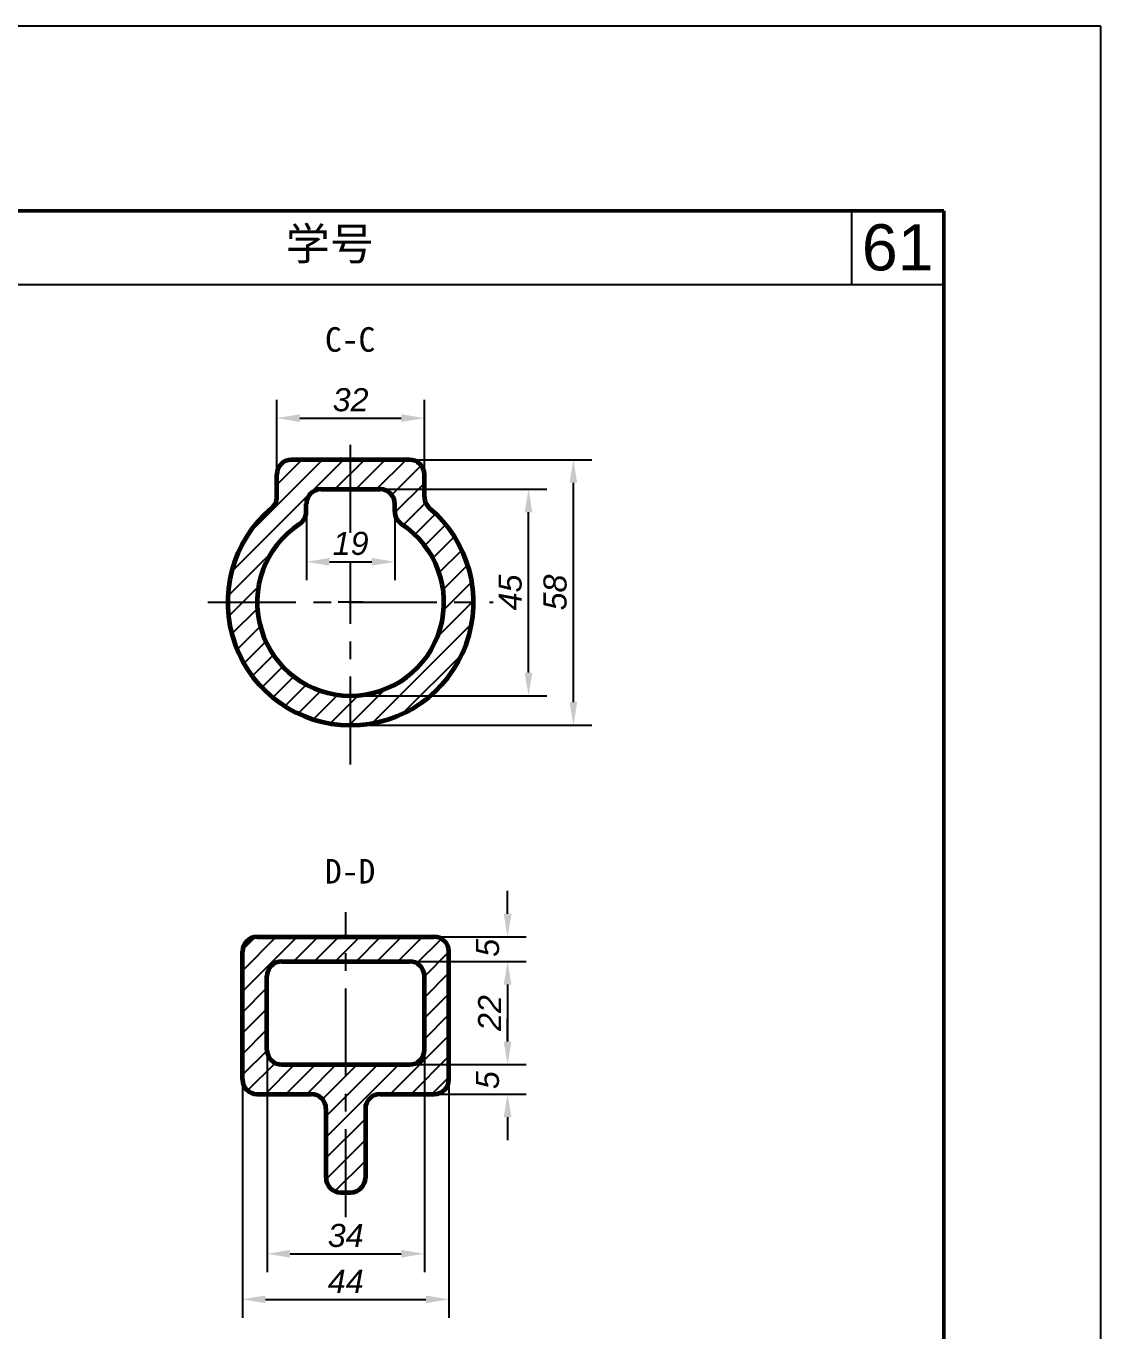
# Model space of a CAD drawing. Header units: millimetres. Extents: x 769 to 2439, y 381 to 1643.
# Drawn here: x 1024.2 to 1140.6, y 504.6 to 646 of the extents above; entities that cross this region are included whole.
import ezdxf
from ezdxf.enums import TextEntityAlignment as Align

# ---------------------------------------------------------------- set-up
doc = ezdxf.new("R2010")
doc.units = ezdxf.units.MM
doc.linetypes.add('CENTER', pattern=[50.8, 31.75, -6.35, 6.35, -6.35])
for name, color, linetype in [('7标注层', 7, 'Continuous'), ('尺寸标注', 250, 'Continuous'), ('文字', 7, 'Continuous'), ('答案细实线', 7, 'Continuous')]:
    doc.layers.add(name, color=color, linetype=linetype)
doc.layers.add('答案粗实线', color=7, linetype='Continuous', lineweight=60)
doc.layers.add('粗实线', color=7, linetype='Continuous', lineweight=50)
doc.styles.add('DIM', font='ariali.ttf')
doc.styles.add('style1', font='', dxfattribs={"width": 0.7, "oblique": 15, "height": 3.5})
doc.styles.add('汉字', font='gbenor.shx', dxfattribs={"height": 5, "bigfont": 'gbcbig.shx'})
doc.styles.get('style1').set_extended_font_data('FangSong_GB2312')
doc.dimstyles.new('副本 Standard', dxfattribs={"dimtxt": 2.5, "dimasz": 2.5, "dimexe": 2, "dimexo": 0.2, "dimgap": 0.7, "dimtad": 1, "dimdec": 0, "dimlfac": 2, "dimzin": 0, "dimdsep": 46, "dimtxsty": '汉字', "dimcen": 0.09, "dimadec": 0, "dimazin": 0, "dimtfac": 1, "dimtdec": 0, "dimtofl": 0, "dimtmove": 0, "dimatfit": 0, "dimfxl": 0, "dimtolj": 1, "dimtzin": 0, "dimarcsym": 0})

# ---------------------------------------------------------------- blocks, each defined once
blk = doc.blocks.new('*D153')
at = {"layer": '7标注层', "color": 0, "lineweight": -2, "transparency": 16777216}
for p, q in [((1047.6, 531.69), (1047.6, 506.06)), ((1069.97, 531.69), (1069.97, 506.06)), ((1050.1, 508.06), (1067.47, 508.06))]:
    blk.add_line(p, q, dxfattribs=at)
at = {"layer": '7标注层', "color": 0, "transparency": 16777216}
for points in [[(1050.1, 508.48), (1050.1, 507.65), (1047.6, 508.06)], [(1067.47, 508.48), (1067.47, 507.65), (1069.97, 508.06)]]:
    blk.add_solid(points, dxfattribs=at)
at = {"layer": 'Defpoints', "color": 0, "transparency": 16777216}
for p in [(1047.6, 531.89, -0.13), (1069.97, 531.89, -0.13), (1069.97, 508.06)]:
    blk.add_point(p, dxfattribs=at)
at = {"layer": '7标注层', "color": 0, "transparency": 16777216, "insert": (1058.79, 510.01), "char_height": 2.5, "attachment_point": 5, "style": 'DIM'}
blk.add_mtext('\\A1;44', dxfattribs=at)
blk = doc.blocks.new('*D154')
at = {"layer": '7标注层', "color": 0, "lineweight": -2, "transparency": 16777216}
for p, q in [((1050.27, 534.88), (1050.27, 511)), ((1067.31, 534.88), (1067.31, 511)), ((1052.77, 513), (1064.81, 513))]:
    blk.add_line(p, q, dxfattribs=at)
at = {"layer": '7标注层', "color": 0, "transparency": 16777216}
for points in [[(1052.77, 513.41), (1052.77, 512.58), (1050.27, 513)], [(1064.81, 513.41), (1064.81, 512.58), (1067.31, 513)]]:
    blk.add_solid(points, dxfattribs=at)
at = {"layer": 'Defpoints', "color": 0, "transparency": 16777216}
for p in [(1050.27, 535.08, -0.13), (1067.31, 535.08, -0.13), (1067.31, 513)]:
    blk.add_point(p, dxfattribs=at)
at = {"layer": '7标注层', "color": 0, "transparency": 16777216, "insert": (1058.79, 514.97), "char_height": 2.5, "attachment_point": 5, "style": 'DIM'}
blk.add_mtext('\\A1;34', dxfattribs=at)
blk = doc.blocks.new('*D155')
at = {"layer": '7标注层', "color": 0, "lineweight": -2, "transparency": 16777216}
for p, q in [((1065.91, 544.66), (1078.32, 544.66)), ((1076.32, 542.16), (1076.32, 535.98)), ((1065.91, 533.48), (1078.32, 533.48))]:
    blk.add_line(p, q, dxfattribs=at)
at = {"layer": '7标注层', "color": 0, "transparency": 16777216}
for points in [[(1075.9, 542.16), (1076.74, 542.16), (1076.32, 544.66)], [(1075.9, 535.98), (1076.74, 535.98), (1076.32, 533.48)]]:
    blk.add_solid(points, dxfattribs=at)
at = {"layer": 'Defpoints', "color": 0, "transparency": 16777216}
for p in [(1065.71, 544.66, -0.13), (1065.71, 533.48, -0.13), (1076.32, 533.48)]:
    blk.add_point(p, dxfattribs=at)
at = {"layer": '7标注层', "color": 0, "transparency": 16777216, "insert": (1074.37, 539.07), "char_height": 2.5, "attachment_point": 5, "rotation": 90, "style": 'DIM'}
blk.add_mtext('\\A1;22', dxfattribs=at)
blk = doc.blocks.new('*D21')
at = {"layer": '7标注层', "color": 0, "lineweight": -2, "transparency": 16777216}
for p, q in [((1076.32, 535.98), (1076.32, 538.48)), ((1065.91, 533.48), (1078.32, 533.48)), ((1065.91, 530.29), (1078.32, 530.29)), ((1076.32, 527.79), (1076.32, 525.29))]:
    blk.add_line(p, q, dxfattribs=at)
at = {"layer": '7标注层', "color": 0, "transparency": 16777216}
for points in [[(1075.9, 535.98), (1076.74, 535.98), (1076.32, 533.48)], [(1075.9, 527.79), (1076.74, 527.79), (1076.32, 530.29)]]:
    blk.add_solid(points, dxfattribs=at)
at = {"layer": 'Defpoints', "color": 0, "transparency": 16777216}
for p in [(1065.71, 533.48, -0.13), (1065.71, 530.29, -0.13), (1076.32, 530.29)]:
    blk.add_point(p, dxfattribs=at)
at = {"layer": '7标注层', "color": 0, "transparency": 16777216, "insert": (1074.15, 531.8), "char_height": 2.5, "attachment_point": 5, "rotation": 90, "style": 'DIM'}
blk.add_mtext('\\A1;5', dxfattribs=at)
blk = doc.blocks.new('*D156')
at = {"layer": '7标注层', "color": 0, "lineweight": -2, "transparency": 16777216}
for p, q in [((1076.32, 549.82), (1076.32, 552.32)), ((1067.29, 547.32), (1078.32, 547.32)), ((1066.16, 544.66), (1078.32, 544.66)), ((1076.32, 542.16), (1076.32, 539.66))]:
    blk.add_line(p, q, dxfattribs=at)
at = {"layer": '7标注层', "color": 0, "transparency": 16777216}
for points in [[(1075.9, 549.82), (1076.74, 549.82), (1076.32, 547.32)], [(1075.9, 542.16), (1076.74, 542.16), (1076.32, 544.66)]]:
    blk.add_solid(points, dxfattribs=at)
at = {"layer": 'Defpoints', "color": 0, "transparency": 16777216}
for p in [(1067.09, 547.32, -0.13), (1065.96, 544.66, 3.59), (1076.32, 544.66)]:
    blk.add_point(p, dxfattribs=at)
at = {"layer": '7标注层', "color": 0, "transparency": 16777216, "insert": (1074.16, 546.13), "char_height": 2.5, "attachment_point": 5, "rotation": 90, "style": 'DIM'}
blk.add_mtext('\\A1;5', dxfattribs=at)
blk = doc.blocks.new('*D157')
at = {"layer": '7标注层', "color": 0, "lineweight": -2, "transparency": 16777216}
for p, q in [((1051.33, 597.6), (1051.33, 605.5)), ((1067.31, 597.6), (1067.31, 605.5)), ((1053.83, 603.5), (1064.81, 603.5))]:
    blk.add_line(p, q, dxfattribs=at)
at = {"layer": '7标注层', "color": 0, "transparency": 16777216}
for points in [[(1053.83, 603.92), (1053.83, 603.09), (1051.33, 603.5)], [(1064.81, 603.92), (1064.81, 603.09), (1067.31, 603.5)]]:
    blk.add_solid(points, dxfattribs=at)
at = {"layer": 'Defpoints', "color": 0, "transparency": 16777216}
for p in [(1067.31, 603.5), (1051.33, 597.4, -0.13), (1067.31, 597.4, -0.13)]:
    blk.add_point(p, dxfattribs=at)
at = {"layer": '7标注层', "color": 0, "transparency": 16777216, "insert": (1059.32, 605.48), "char_height": 2.5, "attachment_point": 5, "style": 'DIM'}
blk.add_mtext('\\A1;32', dxfattribs=at)
blk = doc.blocks.new('*D158')
at = {"layer": '7标注层', "color": 0, "lineweight": -2, "transparency": 16777216}
for p, q in [((1054.53, 593.17), (1054.53, 585.94)), ((1064.11, 593.27), (1064.11, 585.94)), ((1057.03, 587.94), (1061.61, 587.94))]:
    blk.add_line(p, q, dxfattribs=at)
at = {"layer": '7标注层', "color": 0, "transparency": 16777216}
for points in [[(1057.03, 588.36), (1057.03, 587.53), (1054.53, 587.94)], [(1061.61, 588.36), (1061.61, 587.53), (1064.11, 587.94)]]:
    blk.add_solid(points, dxfattribs=at)
at = {"layer": 'Defpoints', "color": 0, "transparency": 16777216}
for p in [(1054.53, 593.37, -0.13), (1064.11, 593.47, -0.15), (1064.11, 587.94)]:
    blk.add_point(p, dxfattribs=at)
at = {"layer": '7标注层', "color": 0, "transparency": 16777216, "insert": (1059.32, 589.92), "char_height": 2.5, "attachment_point": 5, "style": 'DIM'}
blk.add_mtext('\\A1;19', dxfattribs=at)
blk = doc.blocks.new('*D159')
at = {"layer": '7标注层', "color": 0, "lineweight": -2, "transparency": 16777216}
for p, q in [((1065.53, 599), (1085.44, 599)), ((1083.44, 572.74), (1083.44, 596.5)), ((1059.52, 570.24), (1085.44, 570.24))]:
    blk.add_line(p, q, dxfattribs=at)
at = {"layer": '7标注层', "color": 0, "transparency": 16777216}
for points in [[(1083.03, 596.5), (1083.86, 596.5), (1083.44, 599)], [(1083.03, 572.74), (1083.86, 572.74), (1083.44, 570.24)]]:
    blk.add_solid(points, dxfattribs=at)
at = {"layer": 'Defpoints', "color": 0, "transparency": 16777216}
for p in [(1065.33, 599, -0.13), (1083.44, 599), (1059.32, 570.24, -0.13)]:
    blk.add_point(p, dxfattribs=at)
at = {"layer": '7标注层', "color": 0, "transparency": 16777216, "insert": (1081.47, 584.62), "char_height": 2.5, "attachment_point": 5, "rotation": 90, "style": 'DIM'}
blk.add_mtext('\\A1;58', dxfattribs=at)
blk = doc.blocks.new('*D160')
at = {"layer": '7标注层', "color": 0, "lineweight": -2, "transparency": 16777216}
for p, q in [((1059.52, 595.8), (1080.58, 595.8)), ((1078.58, 575.94), (1078.58, 593.3)), ((1059.52, 573.44), (1080.58, 573.44))]:
    blk.add_line(p, q, dxfattribs=at)
at = {"layer": '7标注层', "color": 0, "transparency": 16777216}
for points in [[(1078.17, 593.3), (1079, 593.3), (1078.58, 595.8)], [(1078.17, 575.94), (1079, 575.94), (1078.58, 573.44)]]:
    blk.add_solid(points, dxfattribs=at)
at = {"layer": 'Defpoints', "color": 0, "transparency": 16777216}
for p in [(1059.32, 595.8, 1.43), (1078.58, 595.8), (1059.32, 573.44, -0.13)]:
    blk.add_point(p, dxfattribs=at)
at = {"layer": '7标注层', "color": 0, "transparency": 16777216, "insert": (1076.61, 584.62), "char_height": 2.5, "attachment_point": 5, "rotation": 90, "style": 'DIM'}
blk.add_mtext('\\A1;45', dxfattribs=at)

msp = doc.modelspace()

# ---------------------------------------------------------------- linework, layer by layer
at = {"linetype": 'CENTER', "ltscale": 0.3}
for p, q in [((1059.319, 591.084, -0.133), (1059.319, 601.127, -0.133)), ((1059.319, 565.983, -0.133), (1059.319, 587.942, 4.049)), ((1043.877, 583.555, -0.133), (1074.761, 583.555, -0.133)), ((1058.786, 516.973, -0.133), (1058.786, 549.987, 4.049))]:
    msp.add_line(p, q, dxfattribs=at)
at = {"layer": '答案粗实线'}
for p, q in [((1065.709, 598.997, -0.133), (1052.929, 598.997, 4.049)), ((1065.709, 598.997, -0.666), (1052.929, 598.997, 3.516)), ((1051.332, 594.975, -0.133), (1051.332, 597.399, 4.049)), ((1051.332, 594.975, -0.666), (1051.332, 597.399, 3.516)), ((1067.306, 594.975, -0.133), (1067.306, 597.399, 4.049)), ((1067.306, 594.975, -0.666), (1067.306, 597.399, 3.516)), ((1056.124, 595.802, -0.133), (1062.514, 595.802, 4.049)), ((1056.124, 595.802, -0.666), (1062.514, 595.802, 3.516)), ((1054.526, 593.373, -0.133), (1054.526, 594.204, 4.049)), ((1054.526, 593.373, -0.666), (1054.526, 594.204, 3.516)), ((1064.111, 593.373, -0.133), (1064.111, 594.204, 4.049)), ((1064.111, 593.373, -0.666), (1064.111, 594.204, 3.516)), ((1049.202, 547.325, -0.133), (1068.371, 547.325, 4.049)), ((1049.202, 547.325, -0.666), (1068.371, 547.325, 3.516)), ((1047.604, 531.886, -0.133), (1047.604, 545.727, -0.133)), ((1047.604, 531.886, -0.666), (1047.604, 545.727, -0.666)), ((1069.968, 531.886, -0.133), (1069.968, 545.727, -0.133)), ((1069.968, 531.886, -0.666), (1069.968, 545.727, -0.666)), ((1051.864, 544.662, -0.133), (1065.709, 544.662, 4.049)), ((1051.864, 544.662, -0.666), (1065.709, 544.662, 3.516)), ((1050.267, 535.081, -0.133), (1050.267, 543.065, -0.133)), ((1050.267, 535.081, -0.666), (1050.267, 543.065, -0.666)), ((1067.306, 535.081, -0.133), (1067.306, 543.065, -0.133)), ((1067.306, 535.081, -0.666), (1067.306, 543.065, -0.666)), ((1051.864, 533.483, -0.133), (1065.709, 533.483, -0.133)), ((1051.864, 533.483, -0.666), (1065.709, 533.483, -0.666)), ((1049.202, 530.288, -0.133), (1055.059, 530.288, -0.133)), ((1049.202, 530.288, -0.666), (1055.059, 530.288, -0.666)), ((1062.514, 530.288, -0.133), (1068.371, 530.288, -0.133)), ((1062.514, 530.288, -0.666), (1068.371, 530.288, -0.666)), ((1056.656, 528.691, -0.133), (1056.656, 521.233, -0.133)), ((1056.656, 528.691, -0.666), (1056.656, 521.233, -0.666)), ((1060.916, 528.691, -0.133), (1060.916, 521.233, -0.133)), ((1060.916, 528.691, -0.666), (1060.916, 521.233, -0.666)), ((1058.254, 519.636, -0.133), (1059.319, 519.636, -0.133)), ((1058.254, 519.636, -0.666), (1059.319, 519.636, -0.666))]:
    msp.add_line(p, q, dxfattribs=at)
for centre, radius, start, end in [((1052.929, 597.399, -0.133), 1.597, 90, 180), ((1052.929, 597.399, -0.666), 1.597, 90, 180), ((1065.709, 597.399, -0.133), 1.597, 0, 90), ((1065.709, 597.399, -0.666), 1.597, 0, 90), ((1049.734, 594.975, -0.133), 1.597, 310.0052, 0), ((1049.734, 594.975, -0.666), 1.597, 310.0052, 0), ((1056.124, 594.204, -0.133), 1.597, 90, 180), ((1056.124, 594.204, -0.666), 1.597, 90, 180), ((1062.514, 594.204, -0.133), 1.597, 0, 90), ((1062.514, 594.204, -0.666), 1.597, 0, 90), ((1068.903, 594.975, -0.133), 1.597, 180, 229.9948), ((1068.903, 594.975, -0.666), 1.597, 180, 229.9948), ((1059.319, 583.555, -0.133), 13.312, 130.0052, 49.9948), ((1059.319, 583.555, -0.666), 13.312, 130.0052, 49.9948), ((1052.929, 593.373, -0.133), 1.597, 303.05573, 0), ((1052.929, 593.373, -0.666), 1.597, 303.05573, 0), ((1065.709, 593.373, -0.133), 1.597, 180, 236.94427), ((1065.709, 593.373, -0.666), 1.597, 180, 236.94427), ((1059.319, 583.555, -0.133), 10.117, 123.05573, 56.94427), ((1059.319, 583.555, -0.666), 10.117, 123.05573, 56.94427), ((1049.202, 545.727, -0.133), 1.597, 90, 180), ((1049.202, 545.727, -0.666), 1.597, 90, 180), ((1068.371, 545.727, -0.133), 1.597, 0, 90), ((1068.371, 545.727, -0.666), 1.597, 0, 90), ((1051.864, 543.065, -0.133), 1.597, 90, 180), ((1051.864, 543.065, -0.666), 1.597, 90, 180), ((1065.709, 543.065, -0.133), 1.597, 0, 90), ((1065.709, 543.065, -0.666), 1.597, 0, 90), ((1051.864, 535.081, -0.133), 1.597, 180, 270), ((1051.864, 535.081, -0.666), 1.597, 180, 270), ((1065.709, 535.081, -0.133), 1.597, 270, 0), ((1065.709, 535.081, -0.666), 1.597, 270, 0), ((1049.202, 531.886, -0.133), 1.597, 180, 270), ((1049.202, 531.886, -0.666), 1.597, 180, 270), ((1068.371, 531.886, -0.133), 1.597, 270, 0), ((1068.371, 531.886, -0.666), 1.597, 270, 0), ((1055.059, 528.691, -0.133), 1.597, 0, 90), ((1055.059, 528.691, -0.666), 1.597, 0, 90), ((1062.514, 528.691, -0.133), 1.597, 90, 180), ((1062.514, 528.691, -0.666), 1.597, 90, 180), ((1058.254, 521.233, -0.133), 1.597, 180, 270), ((1058.254, 521.233, -0.666), 1.597, 180, 270), ((1059.319, 521.233, -0.133), 1.597, 270, 0), ((1059.319, 521.233, -0.666), 1.597, 270, 0)]:
    msp.add_arc(centre, radius, start, end, dxfattribs=at)
at = {"layer": '答案细实线'}
for p, q in [((1140.56, 645.963), (768.56, 645.963)), ((1140.56, 380.963), (1140.56, 645.963)), ((1113.56, 625.963), (1113.56, 617.963)), ((798.56, 617.963), (1123.56, 617.963)), ((1046.427, 586.872, -0.666), (1058.551, 598.997, -0.666)), ((1048.259, 590.964, -0.666), (1056.292, 598.997, -0.666)), ((1051.332, 596.295, -0.666), (1054.033, 598.997)), ((1057.615, 595.802, -0.666), (1060.81, 598.997, -0.666)), ((1059.875, 595.802, -0.666), (1063.069, 598.997, -0.666)), ((1062.134, 595.802, -0.666), (1065.329, 598.997, -0.666)), ((1063.775, 595.184, -0.666), (1066.97, 598.379, -0.666)), ((1064.115, 593.265, -0.666), (1067.306, 596.456, -0.666)), ((1065.021, 591.912, -0.666), (1067.441, 594.332, -0.666)), ((1066.272, 590.904, -0.666), (1068.532, 593.163, -0.666)), ((1067.343, 589.716, -0.666), (1069.617, 591.99, -0.666)), ((1068.231, 588.344, -0.666), (1070.565, 590.678, -0.666)), ((1046.023, 584.209, -0.666), (1050.755, 588.941, -0.666)), ((1068.912, 586.767, -0.666), (1071.365, 589.22, -0.666)), ((1069.341, 584.936, -0.666), (1072.002, 587.597, -0.666)), ((1046.095, 582.022, -0.666), (1049.349, 585.276, -0.666)), ((1069.403, 582.739, -0.666), (1072.444, 585.78, -0.666)), ((1059.319, 582.224, -0.133), (1059.319, 584.886, -0.133)), ((1059.319, 582.224, -0.666), (1059.319, 584.886, -0.666)), ((1068.707, 579.784, -0.666), (1072.63, 583.707, -0.666)), ((1046.456, 580.124, -0.666), (1049.223, 582.892, -0.666)), ((1060.65, 583.555, -0.133), (1057.988, 583.555, -0.133)), ((1060.65, 583.555, -0.666), (1057.988, 583.555, -0.666)), ((1047.029, 578.438, -0.666), (1049.542, 580.951, -0.666)), ((1061.627, 570.444, -0.666), (1072.429, 581.247, -0.666)), ((1047.775, 576.925, -0.666), (1050.143, 579.293, -0.666)), ((1048.672, 575.563, -0.666), (1050.962, 577.852, -0.666)), ((1049.71, 574.342, -0.666), (1051.97, 576.601, -0.666)), ((1064.92, 571.478, -0.666), (1071.395, 577.954, -0.666)), ((1050.884, 573.256, -0.666), (1053.158, 575.53, -0.666)), ((1052.196, 572.309, -0.666), (1054.53, 574.643, -0.666)), ((1053.654, 571.508, -0.666), (1056.107, 573.961, -0.666)), ((1059.167, 570.244, -0.666), (1063.09, 574.167, -0.666)), ((1055.276, 570.871, -0.666), (1057.937, 573.532, -0.666)), ((1057.094, 570.43, -0.666), (1060.135, 573.471, -0.666)), ((1047.604, 541.393, -0.133), (1053.536, 547.325, -0.133)), ((1047.604, 543.652, -0.133), (1051.276, 547.325, -0.133)), ((1047.604, 541.393, -0.666), (1053.536, 547.325, -0.666)), ((1047.604, 543.652, -0.666), (1051.276, 547.325, -0.666)), ((1047.616, 545.924, -0.133), (1049.005, 547.313, -0.133)), ((1047.616, 545.924, -0.666), (1049.005, 547.313, -0.666)), ((1053.132, 544.662, -0.133), (1055.795, 547.325, -0.133)), ((1053.132, 544.662, -0.666), (1055.795, 547.325, -0.666)), ((1055.391, 544.662, -0.133), (1058.054, 547.325, -0.133)), ((1055.391, 544.662, -0.666), (1058.054, 547.325, -0.666)), ((1057.651, 544.662, -0.133), (1060.313, 547.325, -0.133)), ((1057.651, 544.662, -0.666), (1060.313, 547.325, -0.666)), ((1059.91, 544.662, -0.133), (1062.572, 547.325, -0.133)), ((1059.91, 544.662, -0.666), (1062.572, 547.325, -0.666)), ((1062.169, 544.662, -0.133), (1064.831, 547.325, -0.133)), ((1062.169, 544.662, -0.666), (1064.831, 547.325, -0.666)), ((1064.428, 544.662, -0.133), (1067.09, 547.325, -0.133)), ((1064.428, 544.662, -0.666), (1067.09, 547.325, -0.666)), ((1066.485, 544.461, -0.133), (1069.148, 547.123, -0.133)), ((1066.485, 544.461, -0.666), (1069.148, 547.123, -0.666)), ((1067.306, 543.022, -0.133), (1069.968, 545.684, -0.133)), ((1067.306, 543.022, -0.666), (1069.968, 545.684, -0.666)), ((1067.306, 540.763, -0.133), (1069.968, 543.425, -0.133)), ((1067.306, 540.763, -0.666), (1069.968, 543.425, -0.666)), ((1047.604, 539.134, -0.133), (1050.267, 541.797, -0.133)), ((1047.604, 539.134, -0.666), (1050.267, 541.797, -0.666)), ((1067.306, 538.504, -0.133), (1069.968, 541.166, -0.133)), ((1067.306, 538.504, -0.666), (1069.968, 541.166, -0.666)), ((1047.604, 536.875, -0.133), (1050.267, 539.537, -0.133)), ((1047.604, 536.875, -0.666), (1050.267, 539.537, -0.666)), ((1067.306, 536.245, -0.133), (1069.968, 538.907, -0.133)), ((1067.306, 536.245, -0.666), (1069.968, 538.907, -0.666)), ((1047.604, 534.616, -0.133), (1050.267, 537.278, -0.133)), ((1047.604, 534.616, -0.666), (1050.267, 537.278, -0.666)), ((1063.609, 530.288, -0.133), (1069.968, 536.648, -0.133)), ((1063.609, 530.288, -0.666), (1069.968, 536.648, -0.666)), ((1047.687, 532.44, -0.133), (1050.268, 535.02, 4.049)), ((1047.687, 532.44, -0.666), (1050.268, 535.02, 3.516)), ((1065.868, 530.288, -0.133), (1069.968, 534.389, -0.133)), ((1065.868, 530.288, -0.666), (1069.968, 534.389, -0.666)), ((1048.171, 530.665, -0.133), (1051.156, 533.649, 4.049)), ((1048.171, 530.665, -0.666), (1051.156, 533.649, 3.516)), ((1050.054, 530.288, -0.133), (1053.249, 533.483, -0.133)), ((1050.054, 530.288, -0.666), (1053.249, 533.483, -0.666)), ((1052.313, 530.288, -0.133), (1055.508, 533.483, -0.133)), ((1052.313, 530.288, -0.666), (1055.508, 533.483, -0.666)), ((1054.572, 530.288, -0.133), (1057.767, 533.483, -0.133)), ((1054.572, 530.288, -0.666), (1057.767, 533.483, -0.666)), ((1056.273, 529.73, -0.133), (1060.026, 533.483, 4.049)), ((1056.273, 529.73, -0.666), (1060.026, 533.483, 3.516)), ((1056.656, 527.854, -0.133), (1062.285, 533.483, -0.133)), ((1056.656, 525.595, -0.133), (1064.545, 533.483, -0.133)), ((1056.656, 527.854, -0.666), (1062.285, 533.483, -0.666)), ((1056.656, 525.595, -0.666), (1064.545, 533.483, -0.666)), ((1068.127, 530.288, -0.133), (1069.968, 532.13, -0.133)), ((1068.127, 530.288, -0.666), (1069.968, 532.13, -0.666)), ((1056.656, 523.336, -0.133), (1060.916, 527.596, -0.133)), ((1056.656, 523.336, -0.666), (1060.916, 527.596, -0.666)), ((1056.663, 521.084, -0.133), (1060.916, 525.337, -0.133)), ((1056.663, 521.084, -0.666), (1060.916, 525.337, -0.666)), ((1057.61, 519.771, -0.133), (1060.916, 523.078, -0.133)), ((1057.61, 519.771, -0.666), (1060.916, 523.078, -0.666)), ((1059.811, 519.713, -0.133), (1060.838, 520.741, -0.133)), ((1059.811, 519.713, -0.666), (1060.838, 520.741, -0.666))]:
    msp.add_line(p, q, dxfattribs=at)
at = {"layer": '粗实线'}
for p, q in [((1123.56, 625.963), (798.56, 625.963)), ((1123.56, 397.963), (1123.56, 625.963))]:
    msp.add_line(p, q, dxfattribs=at)

# ---------------------------------------------------------------- texts
at = {"layer": '尺寸标注', "color": 7, "insert": (1118.56, 621.963), "char_height": 5, "width": 10, "attachment_point": 5}
msp.add_mtext('{\\fArial|b0|i0|c0|p34;61}', dxfattribs=at)
at = {"layer": '文字', "color": 7, "insert": (966.535, 622.19), "char_height": 3.5, "width": 313.5, "attachment_point": 4}
msp.add_mtext('{\\fSimSun|b0|i0|c134|p2;  姓名            班级              学号}', dxfattribs=at)
at = {"layer": '答案细实线', "style": 'style1', "width": 1.003}
for s, p in [('C-C', (1056.543, 609.891, -0.133)), ('D-D', (1056.543, 552.296, -0.133))]:
    msp.add_text(s, height=2.6624, dxfattribs=at).set_placement(p, align=Align.BOTTOM_LEFT)

# ---------------------------------------------------------------- dimensions: what is measured, and where the dimension line sits
at = {"layer": '7标注层'}
for base, p1, p2, picture, middle in [((1067.306, 603.502), (1051.332, 597.399, -0.133), (1067.306, 597.399, -0.133), '*D157', (1059.319, 605.479)), ((1064.111, 587.942), (1054.526, 593.373, -0.133), (1064.111, 593.475, -0.153), '*D158', (1059.319, 589.918)), ((1067.306, 512.996), (1050.267, 535.081, -0.133), (1067.306, 535.081, -0.133), '*D154', (1058.786, 514.972))]:
    dim = msp.add_linear_dim(base=base, p1=p1, p2=p2, dimstyle='副本 Standard', override={"dimtxsty": 'DIM', "dimtmove": 2}, dxfattribs=at)
    dim.commit()
    dim.dimension.update_dxf_attribs({"geometry": picture, "text_midpoint": middle})
for base, p1, p2, picture, middle in [((1083.445, 598.997), (1059.319, 570.243, -0.133), (1065.329, 598.997, -0.133), '*D159', (1081.468, 584.62)), ((1078.584, 595.802), (1059.319, 573.438, -0.133), (1059.319, 595.802, 1.425), '*D160', (1076.613, 584.62)), ((1076.32, 533.483), (1065.709, 544.662, -0.133), (1065.709, 533.483, -0.133), '*D155', (1074.365, 539.073))]:
    dim = msp.add_linear_dim(base=base, p1=p1, p2=p2, angle=90, dimstyle='副本 Standard', override={"dimtxsty": 'DIM', "dimtmove": 2}, dxfattribs=at)
    dim.commit()
    dim.dimension.update_dxf_attribs({"geometry": picture, "text_midpoint": middle})
dim = msp.add_linear_dim(base=(1076.32, 544.662), p1=(1067.09, 547.325, -0.133), p2=(1065.965, 544.662, 3.594), angle=90, dimstyle='副本 Standard', override={"dimtxsty": 'DIM', "dimtmove": 2}, dxfattribs=at)
dim.commit()
dim.dimension.update_dxf_attribs({"geometry": '*D156', "text_midpoint": (1074.16, 546.128), "dimtype": 160})
dim = msp.add_linear_dim(base=(1076.32, 530.288), p1=(1065.709, 533.483, -0.133), p2=(1065.709, 530.288, -0.133), angle=90, text='5', dimstyle='副本 Standard', override={"dimtxsty": 'DIM', "dimtmove": 2}, dxfattribs=at)
dim.commit()
dim.dimension.update_dxf_attribs({"geometry": '*D21', "text_midpoint": (1074.149, 531.8), "dimtype": 160})
dim = msp.add_linear_dim(base=(1069.968, 508.063), p1=(1047.604, 531.886, -0.133), p2=(1069.968, 531.886, -0.133), text='44', dimstyle='副本 Standard', override={"dimtxsty": 'DIM', "dimtmove": 2}, dxfattribs=at)
dim.commit()
dim.dimension.update_dxf_attribs({"geometry": '*D153', "text_midpoint": (1058.786, 510.013)})

doc.saveas('drawing.dxf')
